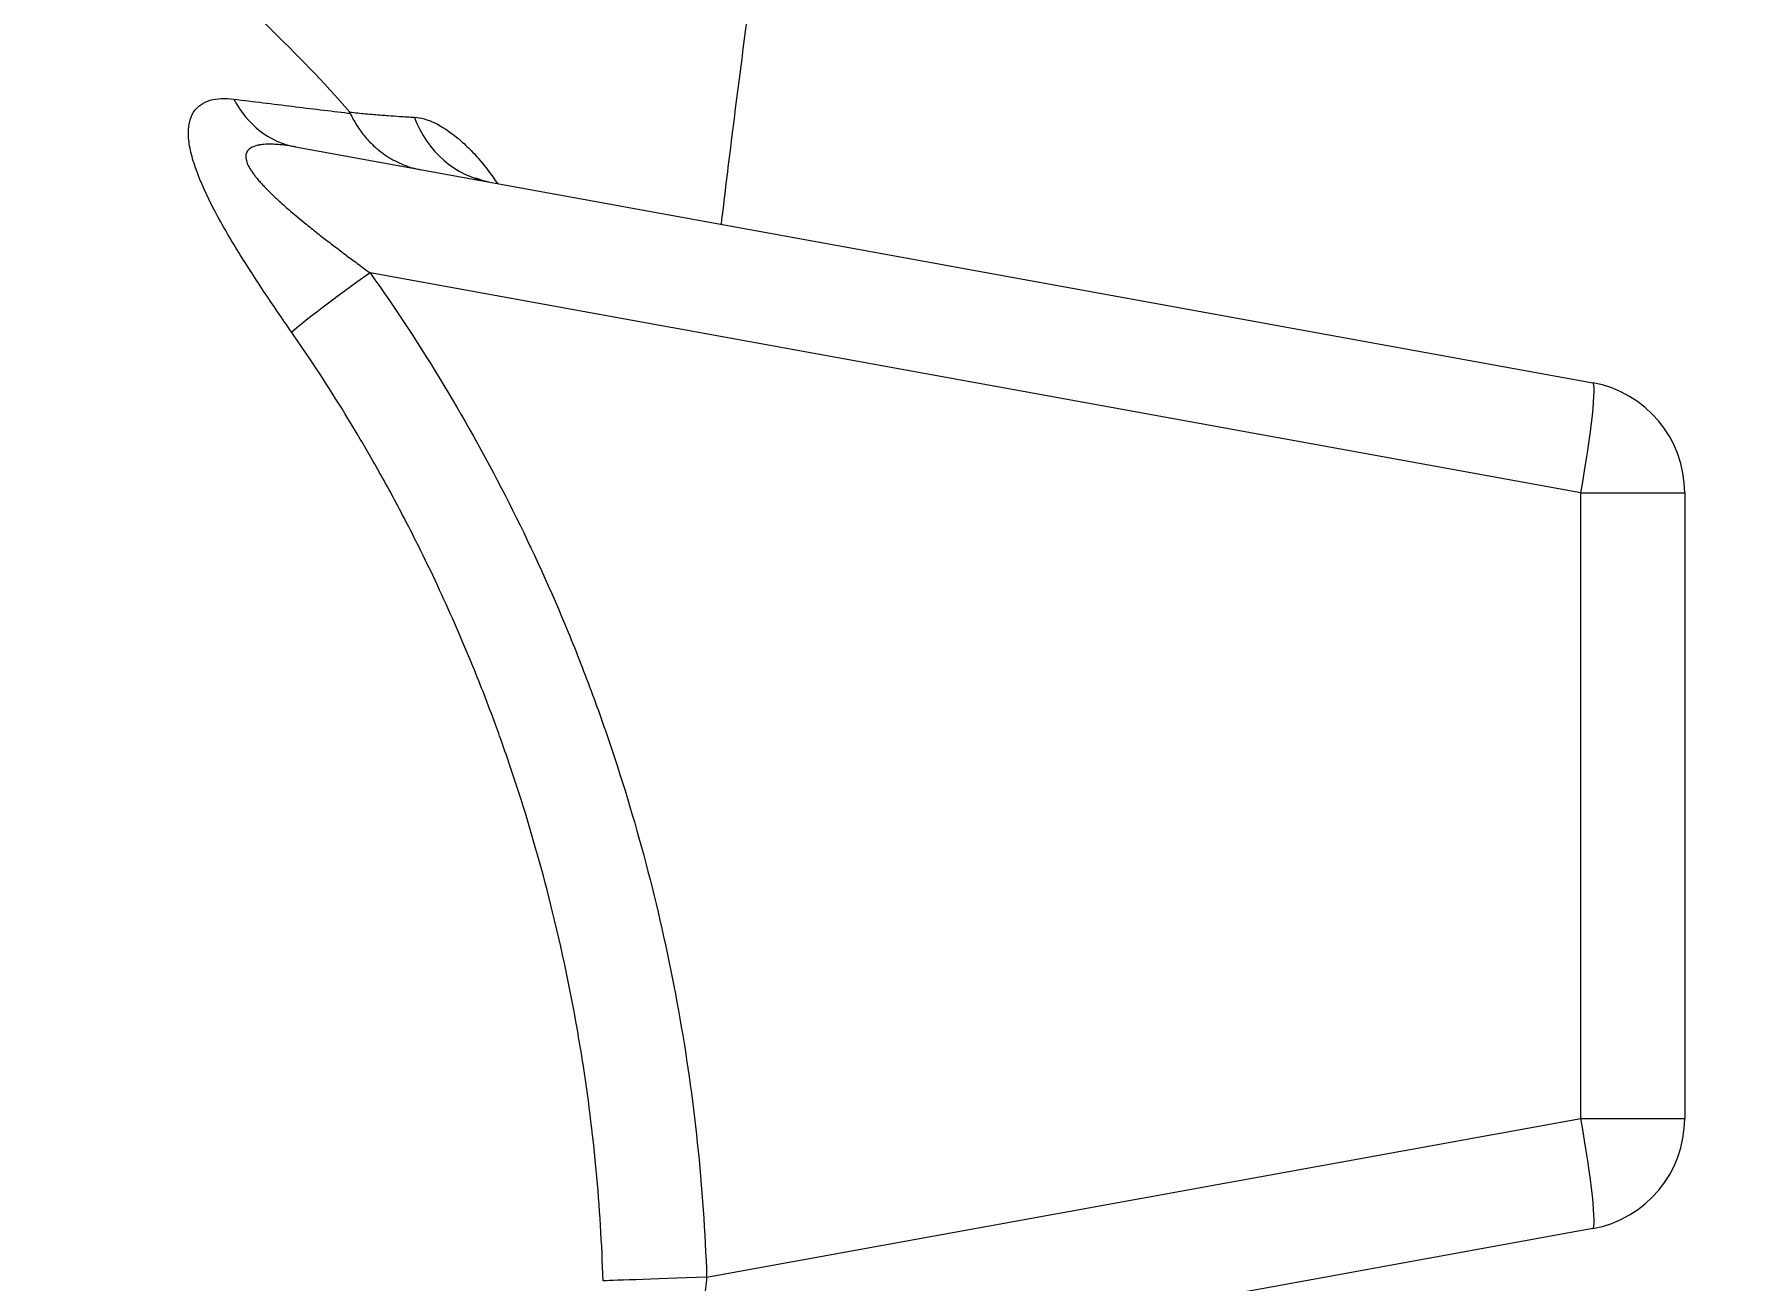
# Model space of a CAD drawing. Header units: millimetres. Extents: x -2122 to 22797, y 3569 to 89276.
# Drawn here: x 9198.3 to 9318.6, y 18041 to 18128.9 of the extents above; entities that cross this region are included whole.
import ezdxf

# ---------------------------------------------------------------- set-up
doc = ezdxf.new("R2010")
doc.units = ezdxf.units.MM
doc.header["$LTSCALE"] = 20
doc.layers.add('IA-DIBUJO', color=3, linetype='Continuous', lineweight=30)
doc.layers.add('IA-DIM', color=7, linetype='Continuous')
doc.layers.add('IA-TEXT', color=2, linetype='Continuous')
doc.styles.add('ING-AMB', font='romans.shx', dxfattribs={"width": 0.75, "oblique": 15})
doc.dimstyles.new('ING-AMB 16', dxfattribs={"dimscale": 16, "dimtxt": 3, "dimasz": 2.5, "dimexe": 1, "dimexo": 1, "dimgap": 1, "dimtad": 1, "dimdec": 0, "dimzin": 0, "dimdsep": 46, "dimtxsty": 'ING-AMB', "dimcen": 0.1, "dimclrd": 7, "dimclre": 7, "dimclrt": 2, "dimadec": 0, "dimazin": 0, "dimtfac": 1, "dimtdec": 0, "dimtmove": 0, "dimatfit": 0, "dimfxl": 1.25, "dimtfill": 1, "dimtolj": 1, "dimtzin": 0, "dimarcsym": 1})
doc.dimstyles.new('ING-AMB 20', dxfattribs={"dimscale": 20, "dimtxt": 3, "dimasz": 2.5, "dimexe": 1, "dimexo": 1, "dimgap": 1, "dimtad": 1, "dimdec": 0, "dimzin": 0, "dimdsep": 46, "dimtxsty": 'ING-AMB', "dimcen": 0.1, "dimclrd": 7, "dimclre": 7, "dimclrt": 2, "dimadec": 0, "dimazin": 0, "dimtfac": 1, "dimtdec": 0, "dimtmove": 0, "dimatfit": 0, "dimfxl": 1.25, "dimtolj": 1, "dimtzin": 0, "dimarcsym": 1})

# ---------------------------------------------------------------- blocks, each defined once
blk = doc.blocks.new('*D145')
at = {"layer": 'Defpoints', "color": 0, "transparency": 16777216}
for p in [(10202.96, 18818.59), (9130.96, 18584.76), (10202.96, 17896.28)]:
    blk.add_point(p, dxfattribs=at)
at = {"layer": 'IA-DIM', "color": 7, "lineweight": -2, "transparency": 16777216}
for p, q in [((9130.96, 18604.76), (9130.96, 18838.59)), ((10202.96, 17916.28), (10202.96, 18838.59)), ((9180.96, 18818.59), (10152.96, 18818.59))]:
    blk.add_line(p, q, dxfattribs=at)
at = {"layer": 'IA-DIM', "color": 7, "transparency": 16777216}
for points in [[(9180.96, 18826.93), (9180.96, 18810.26), (9130.96, 18818.59)], [(10152.96, 18826.93), (10152.96, 18810.26), (10202.96, 18818.59)]]:
    blk.add_solid(points, dxfattribs=at)
at = {"layer": 'IA-DIM', "color": 2, "transparency": 16777216, "insert": (9666.96, 18868.59), "char_height": 60, "attachment_point": 5, "style": 'ING-AMB'}
blk.add_mtext('\\A1;1072', dxfattribs=at)
blk = doc.blocks.new('*D148')
at = {"layer": 'Defpoints', "color": 0, "transparency": 16777216}
for p in [(11939.02, 18936.98), (8790.96, 17983.38), (11939.02, 17945.02)]:
    blk.add_point(p, dxfattribs=at)
at = {"layer": 'IA-DIM', "color": 7, "lineweight": -2, "transparency": 16777216}
for p, q in [((8790.96, 18003.38), (8790.96, 18956.98)), ((11939.02, 17965.02), (11939.02, 18956.98)), ((8840.96, 18936.98), (11889.02, 18936.98))]:
    blk.add_line(p, q, dxfattribs=at)
at = {"layer": 'IA-DIM', "color": 7, "transparency": 16777216}
for points in [[(8840.96, 18945.31), (8840.96, 18928.65), (8790.96, 18936.98)], [(11889.02, 18945.31), (11889.02, 18928.65), (11939.02, 18936.98)]]:
    blk.add_solid(points, dxfattribs=at)
at = {"layer": 'IA-DIM', "color": 2, "transparency": 16777216, "insert": (10364.99, 18986.98), "char_height": 60, "attachment_point": 5, "style": 'ING-AMB'}
blk.add_mtext('\\A1;3148', dxfattribs=at)

msp = doc.modelspace()

# ---------------------------------------------------------------- linework, layer by layer
at = {"layer": 'IA-DIBUJO', "color": 3, "linetype": 'Continuous', "lineweight": 0, "extrusion": (2.06626e-48, 1, -1.83697e-16)}
for p, q in [((9216.76, 18120.96), (9308.19, 18104.33)), ((9307.35, 18096.56), (9222.02, 18112.08)), ((9307.35, 18052.46), (9307.35, 18096.56)), ((9307.35, 18096.56), (9314.67, 18096.56)), ((9314.67, 18096.56), (9314.67, 18052.46)), ((9245.74, 18041.26), (9307.35, 18052.46)), ((9307.35, 18052.46), (9314.67, 18052.46)), ((9308.19, 18044.69), (9244.73, 18033.15))]:
    msp.add_line(p, q, dxfattribs=at)
at = {"layer": 'IA-DIBUJO', "color": 3, "linetype": 'Continuous', "lineweight": 0}
for centre, start, end in [((9306.77, 18096.56), 0, 79.6952), ((9306.77, 18052.46), 280.3048, 0)]:
    msp.add_arc(centre, 7.9, start, end, dxfattribs=at)
for centre, major_axis, ratio, start_param, end_param in [((9218.17, 18128.73), (-1.41, -7.77), 0.840148, -0.825746, 0), ((9231.79, 18126.26), (-1.41, -7.77), 0.905317, -0.988769, 0), ((9222.59, 18112.08), (-6.44, -4.58), 0.042156, -1.511681, -0.360789), ((9306.77, 18096.56), (1.41, 7.77), 0.071372, -1.55782, 0), ((9306.77, 18052.46), (1.41, -7.77), 0.071372, 0, 1.55782), ((9246.31, 18041.26), (-7.9, -0.26), 0.002389, -1.498236, -0.083182)]:
    msp.add_ellipse(centre, major_axis=major_axis, ratio=ratio, start_param=start_param, end_param=end_param, dxfattribs=at)
for points, knots in [([(9246.78, 18115.5), (9246.99, 18117.28), (9247.21, 18119.08), (9247.89, 18124.57), (9248.37, 18128.32), (9249.38, 18135.56), (9249.89, 18139.04), (9250.94, 18145.8), (9251.47, 18149.08), (9252.53, 18155.46), (9253.07, 18158.56), (9254.13, 18164.58), (9254.65, 18167.5), (9255.19, 18170.43)], [79.200522, 79.200522, 79.200522, 79.200522, 85.481597, 85.481597, 98.189475, 98.189475, 109.591222, 109.591222, 119.982052, 119.982052, 129.624862, 129.624862, 138.611692, 138.611692, 138.611692, 138.611692]), ([(9148.52, 18160.45), (9149.53, 18160.36), (9149.83, 18160.49), (9151.38, 18160.41), (9152.23, 18160.25), (9154.78, 18159.66), (9156.32, 18159.24), (9161.43, 18158.06), (9163.06, 18157.67), (9167.39, 18156.5), (9169.88, 18155.74), (9174.56, 18154.16), (9176.74, 18153.34), (9180.82, 18151.7), (9182.72, 18150.88), (9186.27, 18149.23), (9187.92, 18148.41), (9192.45, 18146.04), (9195.27, 18144.42), (9200.09, 18141.34), (9202.13, 18139.94), (9205.63, 18137.37), (9207.1, 18136.23), (9210.76, 18133.23), (9212.83, 18131.37), (9216.84, 18127.5), (9218.72, 18125.56), (9220.59, 18123.41)], [0.001532, 0.001532, 0.001532, 0.001532, 0.158728, 0.158728, 0.296923, 0.296923, 0.524013, 0.524013, 0.613486, 0.613486, 0.738049, 0.738049, 0.850415, 0.850415, 0.951398, 0.951398, 1.041754, 1.041754, 1.20411, 1.20411, 1.328467, 1.328467, 1.422861, 1.422861, 1.568792, 1.568792, 1.71541, 1.71541, 1.71541, 1.71541]), ([(9216.5, 18107.88), (9215.83, 18108.85), (9215.16, 18109.82), (9213.87, 18111.77), (9213.24, 18112.74), (9212.06, 18114.66), (9211.51, 18115.62), (9210.52, 18117.52), (9210.09, 18118.44), (9209.62, 18119.75), (9209.49, 18120.18), (9209.3, 18120.98), (9209.24, 18121.36), (9209.21, 18122.06), (9209.23, 18122.38), (9209.35, 18122.95), (9209.45, 18123.2), (9209.72, 18123.62), (9209.89, 18123.79), (9210.28, 18124.07), (9210.51, 18124.17), (9211.24, 18124.39), (9211.8, 18124.41), (9212.41, 18124.33)], [0, 0, 0, 0, 0.00178504, 0.00178504, 0.00357008, 0.00357008, 0.00535511, 0.00535511, 0.00714015, 0.00714015, 0.00803267, 0.00803267, 0.00892519, 0.00892519, 0.00981771, 0.00981771, 0.01071023, 0.01071023, 0.01160275, 0.01160275, 0.01249526, 0.01249526, 0.0142803, 0.0142803, 0.0142803, 0.0142803]), ([(9212.41, 18124.33), (9213.12, 18124.24), (9213.81, 18124.16), (9215.19, 18123.99), (9215.87, 18123.9), (9217.21, 18123.74), (9217.87, 18123.66), (9219.18, 18123.5), (9219.83, 18123.42), (9220.51, 18123.34), (9220.57, 18123.34), (9220.62, 18123.33)], [0, 0, 0, 0, 0.002077954, 0.002077954, 0.004220545, 0.004220545, 0.006408493, 0.006408493, 0.008670144, 0.008670144, 0.008854581, 0.008854581, 0.008854581, 0.008854581]), ([(9220.59, 18123.41), (9220.97, 18123.37), (9221.34, 18123.33), (9221.7, 18123.3), (9222.09, 18123.26), (9222.48, 18123.23), (9222.86, 18123.2), (9223, 18123.19), (9223.14, 18123.18), (9223.29, 18123.17), (9223.56, 18123.15), (9223.83, 18123.13), (9224.1, 18123.11), (9224.45, 18123.09), (9224.79, 18123.07), (9225.14, 18123.05)], [0.000013854, 0.000013854, 0.000013854, 0.000013854, 0.001314775, 0.001314775, 0.001314775, 0.002712762, 0.002712762, 0.002712762, 0.003241258, 0.003241258, 0.003241258, 0.004259067, 0.004259067, 0.004259067, 0.005567652, 0.005567652, 0.005567652, 0.005567652]), ([(9220.62, 18123.33), (9220.69, 18123.18), (9220.76, 18123.04), (9220.84, 18122.89), (9220.92, 18122.75), (9221, 18122.61), (9221.09, 18122.47), (9221.18, 18122.33), (9221.27, 18122.19), (9221.37, 18122.06), (9221.47, 18121.92), (9221.57, 18121.79), (9221.67, 18121.67), (9221.78, 18121.54), (9221.89, 18121.42), (9222, 18121.3), (9222.12, 18121.18), (9222.24, 18121.07), (9222.36, 18120.96), (9222.45, 18120.88), (9222.54, 18120.8), (9222.63, 18120.72), (9222.82, 18120.57), (9223, 18120.44), (9223.2, 18120.31), (9223.39, 18120.19), (9223.58, 18120.07), (9223.78, 18119.97), (9223.98, 18119.87), (9224.18, 18119.78), (9224.38, 18119.7), (9224.58, 18119.62), (9224.78, 18119.55), (9224.98, 18119.49), (9225.18, 18119.44), (9225.38, 18119.39), (9225.58, 18119.35)], [0, 0, 0, 0, 0.075573, 0.075573, 0.075573, 0.150484, 0.150484, 0.150484, 0.224841, 0.224841, 0.224841, 0.298609, 0.298609, 0.298609, 0.372099, 0.372099, 0.372099, 0.445369, 0.445369, 0.445369, 0.5, 0.5, 0.5, 0.604814, 0.604814, 0.604814, 0.707312, 0.707312, 0.707312, 0.807948, 0.807948, 0.807948, 0.905281, 0.905281, 0.905281, 1, 1, 1, 1]), ([(9225.14, 18123.05), (9225.59, 18123.03), (9226.08, 18122.89), (9227.09, 18122.41), (9227.61, 18122.06), (9228.41, 18121.41), (9228.68, 18121.16), (9229.21, 18120.63), (9229.48, 18120.35), (9230.17, 18119.54), (9230.59, 18118.98), (9231, 18118.37)], [0, 0, 0, 0, 0.001717015, 0.001717015, 0.00343403, 0.00343403, 0.004292537, 0.004292537, 0.005151044, 0.005151044, 0.006564938, 0.006564938, 0.006564938, 0.006564938]), ([(9216.76, 18120.96), (9216.61, 18120.98), (9216.47, 18121.01), (9216.33, 18121.03), (9216.2, 18121.05), (9216.07, 18121.07), (9215.94, 18121.08), (9215.81, 18121.1), (9215.69, 18121.11), (9215.57, 18121.12), (9215.45, 18121.13), (9215.33, 18121.14), (9215.22, 18121.14), (9215.14, 18121.15), (9215.06, 18121.15), (9214.98, 18121.15), (9214.95, 18121.15), (9214.93, 18121.15), (9214.91, 18121.15), (9214.83, 18121.15), (9214.75, 18121.15), (9214.67, 18121.14), (9214.6, 18121.14), (9214.52, 18121.13), (9214.45, 18121.12), (9214.38, 18121.12), (9214.32, 18121.11), (9214.25, 18121.1), (9214.23, 18121.09), (9214.21, 18121.09), (9214.18, 18121.09), (9214.18, 18121.09), (9214.17, 18121.08), (9214.17, 18121.08), (9214.08, 18121.07), (9213.99, 18121.04), (9213.91, 18121.02), (9213.83, 18120.99), (9213.75, 18120.96), (9213.67, 18120.92), (9213.66, 18120.91), (9213.64, 18120.9), (9213.62, 18120.89), (9213.6, 18120.87), (9213.58, 18120.86), (9213.56, 18120.84), (9213.51, 18120.81), (9213.47, 18120.77), (9213.43, 18120.73), (9213.4, 18120.69), (9213.37, 18120.65), (9213.34, 18120.6), (9213.33, 18120.58), (9213.32, 18120.56), (9213.32, 18120.54), (9213.3, 18120.49), (9213.28, 18120.44), (9213.27, 18120.39), (9213.27, 18120.37), (9213.27, 18120.36), (9213.27, 18120.34), (9213.27, 18120.29), (9213.27, 18120.25), (9213.27, 18120.2), (9213.27, 18120.15), (9213.28, 18120.1), (9213.29, 18120.05), (9213.3, 18120.03), (9213.3, 18120.01), (9213.31, 18119.99), (9213.33, 18119.92), (9213.35, 18119.86), (9213.37, 18119.79), (9213.4, 18119.73), (9213.43, 18119.67), (9213.46, 18119.6), (9213.49, 18119.55), (9213.52, 18119.49), (9213.55, 18119.43), (9213.6, 18119.36), (9213.65, 18119.28), (9213.7, 18119.2), (9213.75, 18119.13), (9213.8, 18119.05), (9213.86, 18118.98), (9213.91, 18118.91), (9213.96, 18118.85), (9214.01, 18118.78), (9214.03, 18118.76), (9214.05, 18118.74), (9214.06, 18118.72), (9214.13, 18118.64), (9214.2, 18118.56), (9214.27, 18118.48), (9214.34, 18118.39), (9214.42, 18118.31), (9214.5, 18118.23), (9214.58, 18118.14), (9214.66, 18118.06), (9214.74, 18117.98), (9214.84, 18117.88), (9214.94, 18117.78), (9215.04, 18117.68), (9215.14, 18117.57), (9215.25, 18117.47), (9215.36, 18117.37), (9215.44, 18117.29), (9215.53, 18117.22), (9215.61, 18117.14), (9215.74, 18117.02), (9215.88, 18116.9), (9216.01, 18116.78), (9216.15, 18116.66), (9216.29, 18116.54), (9216.42, 18116.42), (9216.6, 18116.27), (9216.77, 18116.12), (9216.95, 18115.98), (9217.13, 18115.82), (9217.32, 18115.67), (9217.51, 18115.52), (9217.52, 18115.51), (9217.54, 18115.49), (9217.56, 18115.48), (9217.77, 18115.31), (9217.98, 18115.14), (9218.19, 18114.98), (9218.2, 18114.96), (9218.22, 18114.95), (9218.24, 18114.93), (9218.48, 18114.74), (9218.73, 18114.55), (9218.98, 18114.36), (9219.24, 18114.16), (9219.5, 18113.96), (9219.76, 18113.76), (9219.88, 18113.67), (9220, 18113.58), (9220.11, 18113.49), (9220.38, 18113.29), (9220.64, 18113.09), (9220.9, 18112.9), (9221.18, 18112.69), (9221.47, 18112.48), (9221.75, 18112.27), (9221.84, 18112.21), (9221.93, 18112.14), (9222.02, 18112.08)], [0, 0, 0, 0, 0.000277338, 0.000277338, 0.000277338, 0.000538484, 0.000538484, 0.000538484, 0.000791689, 0.000791689, 0.000791689, 0.00103372, 0.00103372, 0.00103372, 0.001204675, 0.001204675, 0.001204675, 0.001253066, 0.001253066, 0.001253066, 0.001426967, 0.001426967, 0.001426967, 0.001594235, 0.001594235, 0.001594235, 0.001753199, 0.001753199, 0.001753199, 0.001807013, 0.001807013, 0.001807013, 0.00181953, 0.00181953, 0.00181953, 0.002041952, 0.002041952, 0.002041952, 0.00227594, 0.00227594, 0.00227594, 0.002333616, 0.002333616, 0.002333616, 0.002409351, 0.002409351, 0.002409351, 0.002576527, 0.002576527, 0.002576527, 0.00274589, 0.00274589, 0.00274589, 0.002807168, 0.002807168, 0.002807168, 0.002967454, 0.002967454, 0.002967454, 0.003011689, 0.003011689, 0.003011689, 0.0031368, 0.0031368, 0.0031368, 0.003261912, 0.003261912, 0.003261912, 0.003312858, 0.003312858, 0.003312858, 0.00346869, 0.00346869, 0.00346869, 0.003614026, 0.003614026, 0.003614026, 0.003740079, 0.003740079, 0.003740079, 0.003907479, 0.003907479, 0.003907479, 0.00407201, 0.00407201, 0.00407201, 0.004216364, 0.004216364, 0.004216364, 0.004262201, 0.004262201, 0.004262201, 0.004441508, 0.004441508, 0.004441508, 0.004630105, 0.004630105, 0.004630105, 0.004818702, 0.004818702, 0.004818702, 0.005045785, 0.005045785, 0.005045785, 0.005283947, 0.005283947, 0.005283947, 0.005457599, 0.005457599, 0.005457599, 0.005740488, 0.005740488, 0.005740488, 0.006023377, 0.006023377, 0.006023377, 0.006378017, 0.006378017, 0.006378017, 0.006747909, 0.006747909, 0.006747909, 0.006784673, 0.006784673, 0.006784673, 0.007194095, 0.007194095, 0.007194095, 0.007228053, 0.007228053, 0.007228053, 0.007705029, 0.007705029, 0.007705029, 0.008207356, 0.008207356, 0.008207356, 0.008432728, 0.008432728, 0.008432728, 0.008932701, 0.008932701, 0.008932701, 0.009469602, 0.009469602, 0.009469602, 0.009637404, 0.009637404, 0.009637404, 0.009637404]), ([(9230.38, 18118.48), (9230.02, 18118.55), (9229.76, 18118.64), (9229.5, 18118.75), (9229.44, 18118.78), (9229.44, 18118.78)], [0, 0, 0, 0, 2.004316, 2.004316, 3.523807, 3.523807, 3.523807, 3.523807]), ([(9222.02, 18112.08), (9225.7, 18106.9), (9228.95, 18101.49), (9231.8, 18095.88), (9233.22, 18093.07), (9234.53, 18090.21), (9235.75, 18087.3), (9236.36, 18085.84), (9236.94, 18084.37), (9237.49, 18082.89), (9238.05, 18081.4), (9238.58, 18079.9), (9239.08, 18078.4), (9241.09, 18072.38), (9242.64, 18066.27), (9243.75, 18060.08), (9244.86, 18053.89), (9245.53, 18047.62), (9245.74, 18041.26)], [0, 0, 0, 0, 0.00956173, 0.00956173, 0.00956173, 0.0143426, 0.0143426, 0.0143426, 0.01673303, 0.01673303, 0.01673303, 0.01912347, 0.01912347, 0.01912347, 0.0286852, 0.0286852, 0.0286852, 0.03824693, 0.03824693, 0.03824693, 0.03824693]), ([(9238.44, 18041.01), (9238.36, 18043.62), (9238.2, 18046.23), (9237.71, 18051.44), (9237.39, 18054.04), (9236.87, 18057.32), (9236.75, 18058.01), (9236.63, 18058.7), (9236.63, 18058.71), (9236.63, 18058.71), (9236.08, 18061.86), (9235.41, 18064.98), (9233.95, 18070.71), (9233.19, 18073.33), (9232.34, 18075.95), (9232.33, 18075.97), (9231.95, 18077.14), (9231.56, 18078.28), (9231.06, 18079.66), (9230.97, 18079.91), (9230.87, 18080.19), (9230.86, 18080.21), (9230.35, 18081.61), (9229.82, 18082.98), (9229.26, 18084.36), (9229.25, 18084.38), (9228.51, 18086.19), (9227.74, 18087.96), (9226.49, 18090.64), (9226.05, 18091.57), (9225.59, 18092.5), (9225.58, 18092.51), (9225.03, 18093.63), (9224.46, 18094.73), (9223.31, 18096.9), (9222.71, 18097.97), (9221.85, 18099.47), (9221.59, 18099.91), (9220.19, 18102.3), (9218.98, 18104.21), (9217.32, 18106.69), (9216.91, 18107.29), (9216.5, 18107.88)], [0, 0, 0, 0, 0.00393555, 0.00393555, 0.00792097, 0.00792097, 0.00897495, 0.00897495, 0.0089872, 0.0089872, 0.0089872, 0.01383243, 0.01383243, 0.0179499, 0.0179499, 0.01798367, 0.01798367, 0.0197937, 0.0197937, 0.02019363, 0.02019363, 0.02023228, 0.02023228, 0.02243737, 0.02243737, 0.02247614, 0.02247614, 0.02538367, 0.02538367, 0.02692484, 0.02692484, 0.02694702, 0.02694702, 0.02880196, 0.02880196, 0.03064238, 0.03064238, 0.03141232, 0.03141232, 0.03481499, 0.03481499, 0.03589979, 0.03589979, 0.03589979, 0.03589979]), ([(9245.74, 18041.26), (9245.68, 18040.74), (9245.63, 18040.22), (9245.51, 18039.2), (9245.45, 18038.7), (9245.33, 18037.72), (9245.26, 18037.26), (9245.13, 18036.38), (9245.07, 18035.96), (9244.95, 18035.2), (9244.89, 18034.85), (9244.78, 18034.24), (9244.74, 18033.98), (9244.68, 18033.56), (9244.66, 18033.4), (9244.67, 18033.19), (9244.68, 18033.14), (9244.73, 18033.15)], [0, 0, 0, 0, 0.000790392, 0.000790392, 0.001580784, 0.001580784, 0.002371176, 0.002371176, 0.003161568, 0.003161568, 0.00395196, 0.00395196, 0.004742352, 0.004742352, 0.005532744, 0.005532744, 0.006323136, 0.006323136, 0.006323136, 0.006323136])]:
    msp.add_open_spline(points, degree=3, knots=knots, dxfattribs=at)

# ---------------------------------------------------------------- dimensions: what is measured, and where the dimension line sits
at = {"layer": 'IA-DIM'}
for base, p1, p2, picture, middle in [((11939.02, 18936.98), (8790.96, 17983.38), (11939.02, 17945.02), '*D148', (10364.99, 18986.98)), ((10202.96, 18818.59), (9130.96, 18584.76), (10202.96, 17896.28), '*D145', (9666.96, 18868.59))]:
    dim = msp.add_linear_dim(base=base, p1=p1, p2=p2, dimstyle='ING-AMB 20', override={"dimpost": '\\X'}, dxfattribs=at)
    dim.commit()
    dim.dimension.update_dxf_attribs({"geometry": picture, "text_midpoint": middle})

# ---------------------------------------------------------------- leaders
at = {"layer": 'IA-TEXT'}
msp.add_leader([(9270.54, 17894.73, 1283.42), (9511.93, 18470.87, 1283.42), (9548.11, 18470.87, 1283.42)], dimstyle='ING-AMB 16', override={"dimgap": 1, "dimtad": 0}, dxfattribs=at)

doc.saveas('drawing.dxf')
